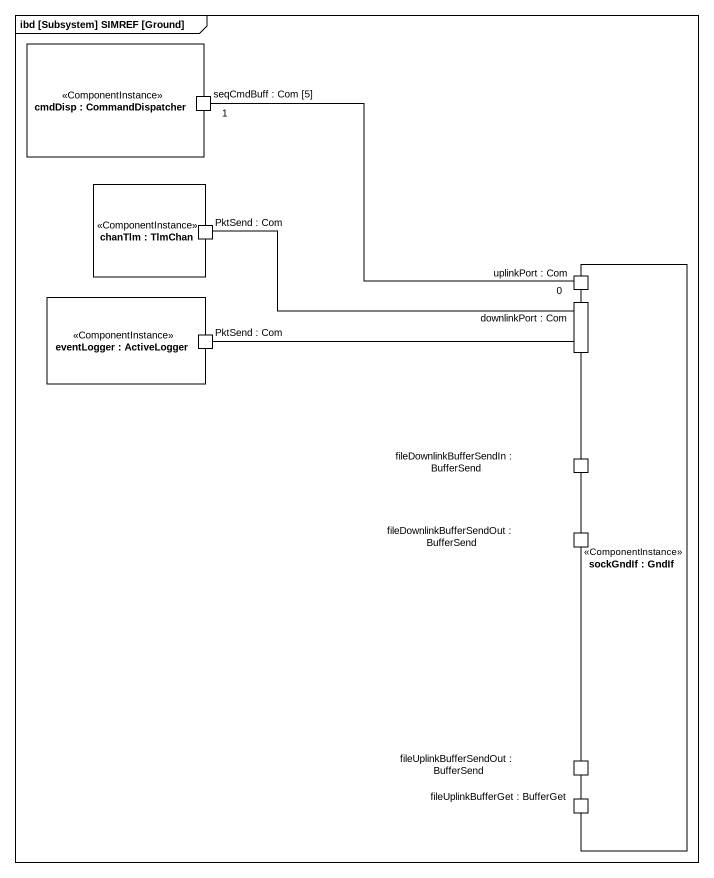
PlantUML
@startuml
mainframe ibd [Subsystem] SIMREF [Ground]
rectangle "cmdDisp : CommandDispatcher" as cmdDisp <<ComponentInstance>> {
  port "seqCmdBuff : Com [5]" as seqCmdBuff_Com_5
}
rectangle "chanTlm : TlmChan" as chanTlm <<ComponentInstance>> {
  port "PktSend : Com" as PktSend_Com
}
rectangle "sockGndIf : GndIf" as sockGndIf <<ComponentInstance>> {
  port "uplinkPort : Com" as uplinkPort_Com
  port "downlinkPort : Com" as downlinkPort_Com
  port "fileDownlinkBufferSendIn : BufferSend" as fileDownlinkBufferSendIn
  port "fileDownlinkBufferSendOut : BufferSend" as fileDownlinkBufferSendOut
  port "fileUplinkBufferSendOut : BufferSend" as fileUplinkBufferSendOut
  port "fileUplinkBufferGet : BufferGet" as fileUplinkBufferGet
}
rectangle "eventLogger : ActiveLogger" as eventLogger <<ComponentInstance>> {
  port "PktSend : Com" as PktSend_Com_2
}
PktSend_Com -right- downlinkPort_Com
uplinkPort_Com "0" -left- "1" seqCmdBuff_Com_5
PktSend_Com_2 -right- downlinkPort_Com
@enduml
